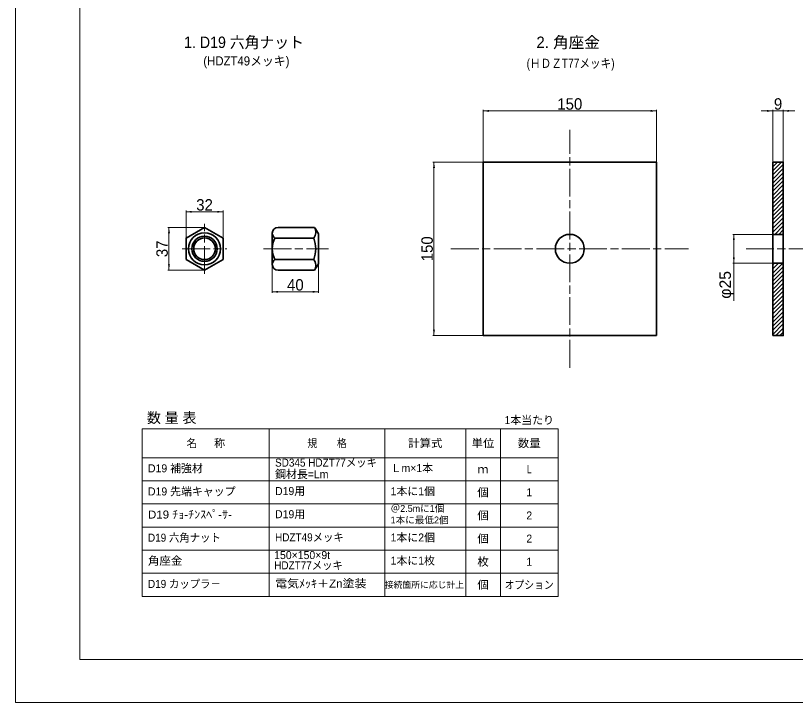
# Model space of a CAD drawing. Units: millimetres at full size, sheet at 1:2. Extents: x 2129 to 3811, y 1526 to 2714.
# Drawn here: x 2129 to 2803, y 1526 to 2120 of the extents above; entities that cross this region are included whole.
import ezdxf
from ezdxf.enums import TextEntityAlignment as Align

# ---------------------------------------------------------------- set-up
doc = ezdxf.new("R2010")
doc.units = ezdxf.units.MM
doc.header["$LTSCALE"] = 2
doc.linetypes.add('CHAIN', pattern=[18.5, 12, -1.5, 3.5, -1.5])
for name, color, linetype, lineweight in [('1 外形線', 7, 'Continuous', 35), ('2 細い実線', 3, 'Continuous', 20), ('4中心線', 1, 'CHAIN', 15), ('5 想像線', 7, 'Continuous', 13), ('6寸法線', 4, 'Continuous', 13), ('8 数量表', 7, 'Continuous', 13), ('Defpoints_2', 7, 'Continuous', 13)]:
    doc.layers.add(name, color=color, linetype=linetype, lineweight=lineweight)
doc.styles.add('ＭＳ Ｐゴシック', font='')
doc.styles.get('ＭＳ Ｐゴシック').set_extended_font_data('MS PGothic')
pattern_1 = [(45, (2206.151, 1008.864), (-1.76777, 1.76777), [])]

# ---------------------------------------------------------------- blocks, each defined once
blk = doc.blocks.new('filled_arrow')
at = {"color": 0, "linetype": 'Continuous', "lineweight": -2}
blk.add_solid([(7.5, 1.25), (0, 0), (7.5, -1.25)], dxfattribs=at)

msp = doc.modelspace()

# ---------------------------------------------------------------- hatches: boundary and pattern name
at = {"layer": '2 細い実線'}
h = msp.add_hatch(dxfattribs=at)
h.set_pattern_fill('USER', color=256, style=0, pattern_type=2)
h.set_pattern_definition(pattern_1)
h.paths.add_polyline_path([(2792.948, 1993.766), (2783.948, 1993.766), (2783.948, 1931.266), (2792.948, 1931.266)])
h = msp.add_hatch(dxfattribs=at)
h.set_pattern_fill('USER', color=256, style=0, pattern_type=2)
h.set_pattern_definition(pattern_1)
h.paths.add_polyline_path([(2792.948, 1906.266), (2783.948, 1906.266), (2783.948, 1843.766), (2792.948, 1843.766)])

# ---------------------------------------------------------------- linework, layer by layer
at = {"layer": '1 外形線'}
for p, q in [((2683.172, 1993.766), (2533.172, 1993.766)), ((2533.172, 1993.766), (2533.172, 1843.766)), ((2683.172, 1843.766), (2683.172, 1993.766)), ((2355.716, 1937.266), (2387.203, 1937.266)), ((2350.666, 1918.766), (2350.666, 1932.216)), ((2390.666, 1918.766), (2390.666, 1931.676)), ((2783.948, 1931.266), (2792.948, 1931.266)), ((2352.934, 1928.016), (2386.574, 1928.016)), ((2350.666, 1918.766), (2350.666, 1905.316)), ((2390.666, 1918.766), (2390.666, 1905.855)), ((2352.934, 1909.516), (2386.574, 1909.516)), ((2783.948, 1906.266), (2792.948, 1906.266)), ((2355.716, 1900.266), (2387.203, 1900.266)), ((2533.172, 1843.766), (2683.172, 1843.766))]:
    msp.add_line(p, q, dxfattribs=at)
for points in [[(2783.948, 1843.766), (2792.948, 1843.766), (2792.948, 1993.766), (2783.948, 1993.766)], [(2276.023, 1909.516), (2292.044, 1900.266), (2308.066, 1909.516), (2308.066, 1928.016), (2292.044, 1937.266), (2276.023, 1928.016)]]:
    msp.add_lwpolyline(points, close=True, dxfattribs=at)
for centre, radius in [((2292.044, 1918.766), 13.875), ((2608.172, 1918.766), 12.5), ((2292.044, 1918.766), 10.95), ((2292.044, 1918.766), 9.35)]:
    msp.add_circle(centre, radius, dxfattribs=at)
for centre, radius, start, end in [((2355.716, 1932.216), 5.05, 90, 180), ((2379.999, 1933.109), 8.317, 322.23723, 29.98544), ((2363.586, 1918.766), 30, 25.48917, 38.07312), ((2356.517, 1932.641), 5.85, 182.15817, 232.23695), ((2370.666, 1918.766), 20, 152.45146, 180), ((2352.817, 1916.804), 35.57, 3.16176, 18.3732), ((2370.666, 1918.766), 20, 180, 207.54854), ((2352.817, 1920.727), 35.57, 341.6268, 356.83824), ((2355.716, 1905.316), 5.05, 180, 270), ((2356.517, 1904.891), 5.85, 127.76305, 177.84183), ((2379.999, 1904.422), 8.317, 330.01456, 37.76277), ((2363.586, 1918.766), 30, 321.92688, 334.51083)]:
    msp.add_arc(centre, radius, start, end, dxfattribs=at)
at = {"layer": '4中心線'}
for p, q in [((2608.172, 1815.916), (2608.172, 2021.615)), ((2292.044, 1897.079), (2292.044, 1940.452)), ((2272.788, 1918.766), (2311.301, 1918.766)), ((2343.204, 1918.766), (2399.393, 1918.766)), ((2505.322, 1918.766), (2711.022, 1918.766)), ((2760.786, 1918.766), (2816.186, 1918.766))]:
    msp.add_line(p, q, dxfattribs=at)
at = {"layer": '5 想像線'}
for p, q in [((2184.159, 1563.668), (2184.159, 2677.221)), ((3754.856, 1563.668), (2184.159, 1563.668))]:
    msp.add_line(p, q, dxfattribs=at)
at = {"layer": '6寸法線'}
for p, q in [((2533.172, 1993.828), (2533.172, 2039.026)), ((2683.172, 1993.828), (2683.172, 2039.026)), ((2783.948, 1993.828), (2783.948, 2039.026)), ((2792.948, 1993.828), (2792.948, 2039.026)), ((2533.172, 2038.026), (2683.172, 2038.026)), ((2773.948, 2038.026), (2802.948, 2038.026)), ((2533.11, 1993.766), (2489.645, 1993.766)), ((2490.645, 1993.766), (2490.645, 1843.766)), ((2276.023, 1928.078), (2276.023, 1951.763)), ((2276.023, 1950.763), (2308.066, 1950.763)), ((2308.066, 1928.078), (2308.066, 1951.763)), ((2291.982, 1937.266), (2260.272, 1937.266)), ((2261.272, 1937.266), (2261.272, 1900.266)), ((2783.886, 1931.266), (2749.179, 1931.266)), ((2750.179, 1931.266), (2750.179, 1873.868)), ((2350.67, 1905.048), (2350.67, 1880.55)), ((2390.666, 1905.793), (2390.666, 1880.55)), ((2783.886, 1906.266), (2749.179, 1906.266)), ((2291.982, 1900.266), (2260.272, 1900.266)), ((2350.67, 1881.55), (2390.666, 1881.55)), ((2533.11, 1843.766), (2489.645, 1843.766))]:
    msp.add_line(p, q, dxfattribs=at)
at = {"layer": '8 数量表'}
for p, q in [((2238.079, 1763.104), (2598.079, 1763.104)), ((2238.079, 1763.104), (2238.079, 1618.104)), ((2348.079, 1763.104), (2348.079, 1618.104)), ((2448.079, 1763.104), (2448.079, 1618.104)), ((2518.079, 1763.104), (2518.079, 1618.104)), ((2548.079, 1763.104), (2548.079, 1618.104)), ((2598.079, 1763.104), (2598.079, 1618.104)), ((2238.079, 1738.104), (2598.079, 1738.104)), ((2238.079, 1718.104), (2598.079, 1718.104)), ((2238.079, 1698.104), (2598.079, 1698.104)), ((2238.079, 1678.104), (2598.079, 1678.104)), ((2238.079, 1658.104), (2598.079, 1658.104)), ((2238.079, 1638.104), (2598.079, 1638.104)), ((2238.079, 1618.104), (2598.079, 1618.104)), ((2238.079, 1618.104), (2598.079, 1618.104))]:
    msp.add_line(p, q, dxfattribs=at)
at = {"layer": 'Defpoints_2'}
msp.add_lwpolyline([(2128.507, 1526.445), (3810.507, 1526.445), (3810.507, 2714.445), (2128.507, 2714.445)], close=True, dxfattribs=at)

# ---------------------------------------------------------------- block references
at = {"layer": '6寸法線', "xscale": 0.667, "yscale": 0.667}
for p in [(2533.172, 2038.026), (2792.948, 2038.026), (2276.023, 1950.763), (2350.67, 1881.55)]:
    msp.add_blockref('filled_arrow', p, dxfattribs=at)
for p, rotation in [((2683.172, 2038.026), 180), ((2783.948, 2038.026), 180), ((2490.645, 1993.766), 270), ((2308.066, 1950.763), 180), ((2261.272, 1937.266), 270), ((2750.179, 1931.266), 270), ((2750.179, 1906.266), 90), ((2261.272, 1900.266), 90), ((2390.666, 1881.55), 180), ((2490.645, 1843.766), 90)]:
    msp.add_blockref('filled_arrow', p, dxfattribs=dict(at, rotation=rotation))

# ---------------------------------------------------------------- texts
at = {"layer": '6寸法線', "color": 7, "style": 'ＭＳ Ｐゴシック'}
for s, height, width, p in [('1. D19 六角ナット', 9.897, 0.95, (2274.289, 2089.443)), ('(HDZT49メッキ)', 7.918, 0.95, (2291.002, 2074.924)), ('(ＨＤＺT77メッキ)', 7.918, 0.85, (2570.823, 2072.872))]:
    msp.add_text(s, height=height, dxfattribs=dict(at, width=width)).set_placement(p, align=Align.BOTTOM_LEFT)
msp.add_text('2. 角座金', height=9.897, dxfattribs=at).set_placement((2579.284, 2089.443), align=Align.BOTTOM_LEFT)
at = {"layer": '6寸法線', "style": 'ＭＳ Ｐゴシック'}
for s, p in [('150', (2608.172, 2044.026)), ('9', (2788.448, 2044.026)), ('32', (2292.044, 1956.763)), ('40', (2370.668, 1887.55))]:
    msp.add_text(s, height=9.897, dxfattribs=at).set_placement(p, align=Align.MIDDLE_CENTER)
for s, p in [('37', (2255.272, 1918.766)), ('150', (2484.645, 1918.766))]:
    msp.add_text(s, height=9.897, rotation=90, dxfattribs=at).set_placement(p, align=Align.MIDDLE_CENTER)
at = {"layer": '6寸法線', "style": 'ＭＳ Ｐゴシック', "width": 1.05}
msp.add_text('φ25', height=9.897, rotation=90, dxfattribs=at).set_placement((2742.674, 1887.567), align=Align.MIDDLE_CENTER)
at = {"layer": '8 数量表', "style": 'ＭＳ Ｐゴシック'}
for s, height, p in [('数 量 表', 8.908, (2242.151, 1765.471)), ('D19 補強材', 6.928, (2243.079, 1723.362)), ('鋼材長=Lm', 6.928, (2353.079, 1718.275)), ('Ｌm×1本', 6.928, (2453.079, 1723.524)), ('D19 先端キャップ', 6.928, (2243.079, 1703.362)), ('D19用', 6.928, (2353.079, 1703.684)), ('1本に1個', 6.928, (2453.079, 1703.524)), ('＠2.5mに1個', 5.938, (2453.079, 1689.41)), ('D19用', 6.928, (2353.079, 1683.684)), ('1本に最低2個', 5.938, (2453.079, 1679.465)), ('1本に2個', 6.928, (2453.079, 1663.524)), ('150×150×9t', 6.928, (2352.318, 1648.318)), ('1本に1枚', 6.928, (2453.079, 1643.524)), ('接続箇所に応じ計上', 5.444, (2448.079, 1623.809))]:
    msp.add_text(s, height=height, dxfattribs=at).set_placement(p, align=Align.BOTTOM_LEFT)
for s, p in [('1本当たり', (2573.079, 1770.604)), ('名\u3000  称', (2293.079, 1750.604)), ('ｍ', (2533.079, 1728.104)), ('1', (2573.079, 1708.104)), ('2', (2573.079, 1688.104)), ('2', (2573.079, 1668.104)), ('1', (2573.079, 1648.104))]:
    msp.add_text(s, height=6.928, dxfattribs=at).set_placement(p, align=Align.MIDDLE_CENTER)
for s, width, p in [('規\u3000\u3000格', 0.9, (2398.079, 1750.604)), ('計算式', 1.05, (2483.079, 1750.604)), ('単位', 1.05, (2533.079, 1750.604)), ('数量', 1.05, (2573.079, 1750.604)), ('Ｌ', 0.65, (2573.079, 1728.104)), ('個', 1.05, (2533.079, 1708.104)), ('個', 1.05, (2533.079, 1688.104)), ('個', 1.05, (2533.079, 1668.104)), ('枚', 1.05, (2533.079, 1648.104)), ('個', 1.05, (2533.079, 1628.104)), ('オプション', 0.9, (2573.079, 1628.104))]:
    msp.add_text(s, height=6.928, dxfattribs=dict(at, width=width)).set_placement(p, align=Align.MIDDLE_CENTER)
for s, width, p in [('SD345 HDZT77メッキ', 0.95, (2353.079, 1728.275)), ('D19 ﾁｮ-ﾁﾝｽﾍﾟ-ｻ-', 1.1, (2243.079, 1683.362)), ('D19 六角ナット', 0.95, (2243.079, 1663.362)), ('HDZT49メッキ', 0.95, (2353.079, 1663.684)), ('角座金', 1.05, (2243.079, 1643.362)), ('HDZT77メッキ', 0.95, (2352.318, 1639.436)), ('電気ﾒｯｷ＋Zn塗装', 1.1, (2353.079, 1623.684)), ('D19 カップラ－', 0.95, (2243.079, 1623.362))]:
    msp.add_text(s, height=6.928, dxfattribs=dict(at, width=width)).set_placement(p, align=Align.BOTTOM_LEFT)

doc.saveas('drawing.dxf')
